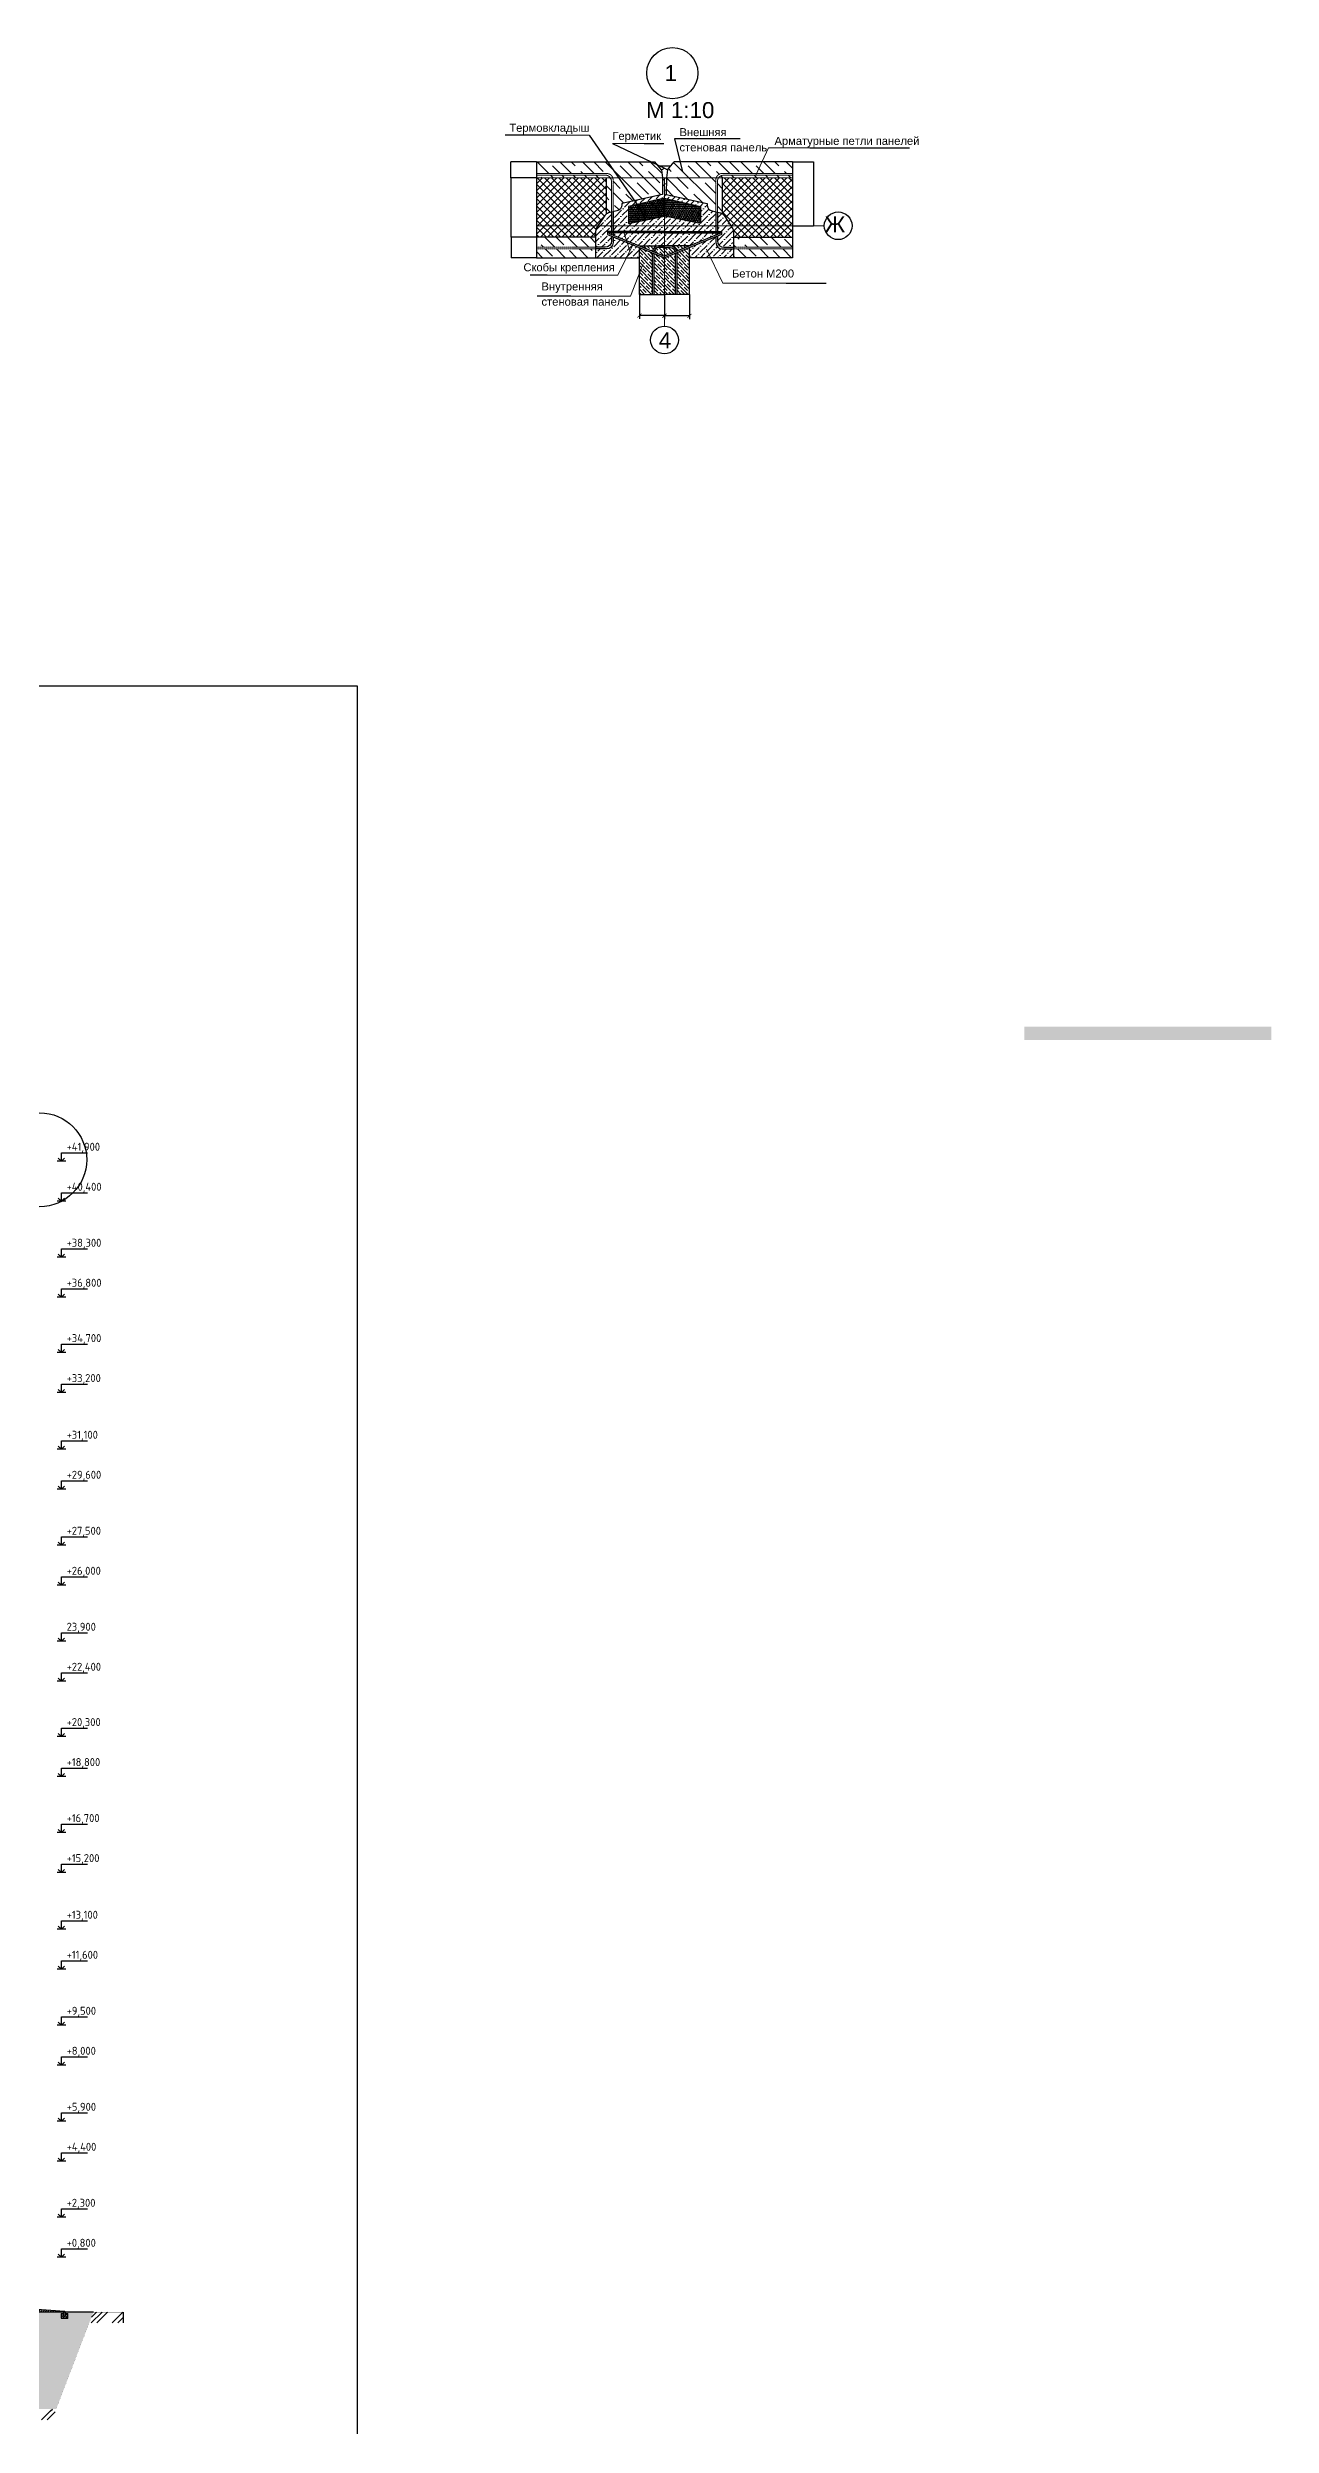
# Model space of a CAD drawing. Header units: millimetres. Extents: x -10163 to 1081624, y -5450 to 417560.
# Drawn here: x 395865 to 441746, y 50926 to 140093 of the extents above; entities that cross this region are included whole.
import ezdxf

# ---------------------------------------------------------------- set-up
doc = ezdxf.new("R2010")
doc.units = ezdxf.units.MM
doc.header["$PDMODE"] = 35
doc.linetypes.add('ACAD_ISO02W100', pattern=[15, 12, -3])
for name, color, linetype in [('0разрез', 7, 'Continuous'), ('0шибки', 220, 'Continuous'), ('Выноски', 130, 'Continuous'), ('заливка стен', 41, 'Continuous'), ('Кровля', 92, 'Continuous'), ('Стены', 40, 'Continuous'), ('Фундамент', 30, 'Continuous')]:
    doc.layers.add(name, color=color, linetype=linetype)
doc.layers.add('лінії', color=7, linetype='Continuous', lineweight=30)
doc.layers.add('позначки', color=7, linetype='Continuous', lineweight=9)
doc.layers.add('Штриховка', color=50, linetype='Continuous', transparency=0.6)
doc.styles.get("Standard").update_dxf_attribs({"font": 'arial.ttf'})
doc.styles.add('ГОСТ', font='GOST Common.ttf', dxfattribs={"height": 400})
doc.dimstyles.new('вузли', dxfattribs={"dimtxt": 20, "dimasz": 15, "dimexe": 1.25, "dimexo": 0.625, "dimgap": 10, "dimtad": 1, "dimdec": 0, "dimtxsty": 'Standard', "dimblk": 'ARCHTICK', "dimcen": 2.5, "dimadec": 0, "dimazin": 0, "dimtfac": 1, "dimtdec": 0, "dimtmove": 0, "dimatfit": 3, "dimldrblk": 'ARCHTICK', "dimfxl": 1.25, "dimarcsym": 0})
doc.dimstyles.new('Масштаб 1_100', dxfattribs={"dimtxt": 2.5, "dimasz": 150, "dimexe": 125, "dimexo": 1, "dimgap": 50, "dimtad": 1, "dimdec": 0, "dimrnd": 10, "dimzin": 9, "dimtxsty": 'Standard', "dimblk": 'ARCHTICK', "dimcen": 2.5, "dimadec": 0, "dimazin": 0, "dimtfac": 1, "dimtdec": 0, "dimtmove": 1, "dimatfit": 3, "dimfxl": 1, "dimarcsym": 0})
pattern_1 = [(135, (-291185.8, -594496.1), (-424.26407, -424.26407), []), (135, (-291185.8, -594073.1), (-424.26407, -424.26407), [600, -300])]
pattern_2 = [(45, (-291185.82, -618757.31), (80.822305, 296.348452), [381, -76.2, 0, -76.2])]

# ---------------------------------------------------------------- blocks, each defined once
blk = doc.blocks.new('размер')
at = {"layer": 'Выноски'}
for points in [[(168, 0), (-151, 0)], [(0, 0), (-114, 114)], [(0, 0), (0, 311), (980, 311)], [(0, 0), (114, 114)]]:
    blk.add_lwpolyline(points, dxfattribs=at)
blk = doc.blocks.new('_ArchTick')
at = {"color": 0, "linetype": 'ByBlock', "const_width": 0.15}
blk.add_lwpolyline([(-0.5, -0.5), (0.5, 0.5)], dxfattribs=at)
blk = doc.blocks.new('*D1029')
at = {"color": 0, "lineweight": -2, "transparency": 16777216}
for p, q in [((423792, 135810), (424576, 135810)), ((424575, 135810), (424575, 133410)), ((423800, 133410), (424576, 133410))]:
    blk.add_line(p, q, dxfattribs=at)
at = {"layer": 'Defpoints', "color": 0, "transparency": 16777216}
for p in [(423792, 135810), (423799, 133410), (424575, 133410)]:
    blk.add_point(p, dxfattribs=at)
at = {"color": 0, "lineweight": -2, "transparency": 16777216, "xscale": 15, "yscale": 15, "zscale": 15}
for p, rotation in [((424575, 135810), 90), ((424575, 133410), 270)]:
    blk.add_blockref('_ArchTick', p, dxfattribs=dict(at, rotation=rotation))
at = {"color": 0, "transparency": 16777216, "insert": (424554, 134610), "char_height": 20, "attachment_point": 5, "rotation": 90}
blk.add_mtext('2400', dxfattribs=at)
blk = doc.blocks.new('*D1030')
at = {"color": 0, "lineweight": -2, "transparency": 16777216}
for p, q in [((418054, 130834), (418054, 129920)), ((418992, 130835), (418992, 129920)), ((418992, 130045), (418054, 130045))]:
    blk.add_line(p, q, dxfattribs=at)
at = {"layer": 'Defpoints', "color": 0, "transparency": 16777216}
for p in [(418054, 130835), (418992, 130836), (418054, 130045)]:
    blk.add_point(p, dxfattribs=at)
at = {"color": 0, "lineweight": -2, "transparency": 16777216, "xscale": 150, "yscale": 150, "zscale": 150, "rotation": 180}
blk.add_blockref('_ArchTick', (418054, 130045), dxfattribs=at)
at = {"color": 0, "lineweight": -2, "transparency": 16777216, "xscale": 150, "yscale": 150, "zscale": 150}
blk.add_blockref('_ArchTick', (418992, 130045), dxfattribs=at)
at = {"color": 0, "transparency": 16777216, "insert": (418523, 130096), "char_height": 2.5, "attachment_point": 5}
blk.add_mtext('80', dxfattribs=at)
blk = doc.blocks.new('*D1031')
at = {"color": 0, "lineweight": -2, "transparency": 16777216}
for p, q in [((418992, 130827), (418992, 129905)), ((419929, 130835), (419929, 129905)), ((419929, 130030), (418992, 130030))]:
    blk.add_line(p, q, dxfattribs=at)
at = {"layer": 'Defpoints', "color": 0, "transparency": 16777216}
for p in [(418992, 130828), (419929, 130836), (418992, 130030)]:
    blk.add_point(p, dxfattribs=at)
at = {"color": 0, "lineweight": -2, "transparency": 16777216, "xscale": 150, "yscale": 150, "zscale": 150, "rotation": 180}
blk.add_blockref('_ArchTick', (418992, 130030), dxfattribs=at)
at = {"color": 0, "lineweight": -2, "transparency": 16777216, "xscale": 150, "yscale": 150, "zscale": 150}
blk.add_blockref('_ArchTick', (419929, 130030), dxfattribs=at)
at = {"color": 0, "transparency": 16777216, "insert": (419461, 130081), "char_height": 2.5, "attachment_point": 5}
blk.add_mtext('80', dxfattribs=at)
blk = doc.blocks.new('*D1032')
at = {"color": 0, "lineweight": -2, "transparency": 16777216}
for p, q in [((414191, 132977), (413246, 132977)), ((413247, 132977), (413247, 132210)), ((414191, 132210), (413246, 132210))]:
    blk.add_line(p, q, dxfattribs=at)
at = {"layer": 'Defpoints', "color": 0, "transparency": 16777216}
for p in [(414192, 132977), (413247, 132210), (414192, 132210)]:
    blk.add_point(p, dxfattribs=at)
at = {"color": 0, "lineweight": -2, "transparency": 16777216, "xscale": 15, "yscale": 15, "zscale": 15}
for p, rotation in [((413247, 132977), 90), ((413247, 132210), 270)]:
    blk.add_blockref('_ArchTick', p, dxfattribs=dict(at, rotation=rotation))
at = {"color": 0, "transparency": 16777216, "insert": (413227, 132593), "char_height": 20, "attachment_point": 5, "rotation": 90}
blk.add_mtext('80', dxfattribs=at)
blk = doc.blocks.new('*D1033')
at = {"color": 0, "lineweight": -2, "transparency": 16777216}
for p, q in [((414191, 135210), (413246, 135210)), ((413247, 132977), (413247, 135210)), ((414191, 132977), (413246, 132977))]:
    blk.add_line(p, q, dxfattribs=at)
at = {"layer": 'Defpoints', "color": 0, "transparency": 16777216}
for p in [(413247, 135210), (414192, 135210), (414192, 132977)]:
    blk.add_point(p, dxfattribs=at)
at = {"color": 0, "lineweight": -2, "transparency": 16777216, "xscale": 15, "yscale": 15, "zscale": 15}
for p, rotation in [((413247, 135210), 90), ((413247, 132977), 270)]:
    blk.add_blockref('_ArchTick', p, dxfattribs=dict(at, rotation=rotation))
at = {"color": 0, "transparency": 16777216, "insert": (413227, 134093), "char_height": 20, "attachment_point": 5, "rotation": 90}
blk.add_mtext('170', dxfattribs=at)
blk = doc.blocks.new('*D1034')
at = {"color": 0, "lineweight": -2, "transparency": 16777216}
for p, q in [((414191, 135810), (413231, 135810)), ((413232, 135210), (413232, 135810)), ((414191, 135210), (413231, 135210))]:
    blk.add_line(p, q, dxfattribs=at)
at = {"layer": 'Defpoints', "color": 0, "transparency": 16777216}
for p in [(413232, 135810), (414192, 135810), (414192, 135210)]:
    blk.add_point(p, dxfattribs=at)
at = {"color": 0, "lineweight": -2, "transparency": 16777216, "xscale": 15, "yscale": 15, "zscale": 15}
for p, rotation in [((413232, 135810), 90), ((413232, 135210), 270)]:
    blk.add_blockref('_ArchTick', p, dxfattribs=dict(at, rotation=rotation))
at = {"color": 0, "transparency": 16777216, "insert": (413212, 135510), "char_height": 20, "attachment_point": 5, "rotation": 90}
blk.add_mtext('600', dxfattribs=at)

msp = doc.modelspace()

# ---------------------------------------------------------------- hatches: boundary and pattern name
at = {"layer": '0разрез'}
h = msp.add_hatch(dxfattribs=at)
h.set_pattern_fill('AR-SAND', color=256, scale=5)
h.paths.add_polyline_path([(371220.241, 54043.622), (371548.875, 54143.622), (371633.309, 54143.622), (371633.309, 54944.158), (368684.871, 54944.158), (368684.871, 55173.121), (368442.879, 55173.121), (369940.35, 52333.121), (371994.558, 52333.121), (371994.558, 53743.622), (371220.241, 53743.622)])
h.paths.add_polyline_path([(371994.558, 52333.121), (369940.35, 52333.121), (370357.461, 51542.057), (371994.558, 51542.057)])
h.paths.add_polyline_path([(373794.558, 54143.622), (372120.241, 54143.622), (372420.241, 54043.622), (372420.241, 53743.622), (371994.558, 53743.622), (371994.558, 52333.121), (373794.558, 52333.121)])
h.paths.add_polyline_path([(373794.558, 52333.121), (371994.558, 52333.121), (371994.558, 51542.057), (373794.558, 51542.057)])
h.paths.add_polyline_path([(377394.558, 53743.622), (376836.641, 53743.622), (376836.641, 54143.622), (376794.558, 54143.622), (373794.558, 54143.622), (373794.558, 52333.121), (377394.558, 52333.121)])
h.paths.add_polyline_path([(377394.558, 52333.121), (373794.558, 52333.121), (373794.558, 51542.057), (377394.558, 51542.057)])
h.paths.add_polyline_path([(379794.558, 53743.622), (377394.558, 53743.622), (377394.558, 52333.121), (379794.558, 52333.121)])
h.paths.add_polyline_path([(379794.558, 52333.121), (377394.558, 52333.121), (377394.558, 51542.057), (379794.558, 51542.057)])
h.paths.add_polyline_path([(382794.558, 53743.622), (382416.625, 53743.622), (382416.625, 54143.622), (380415.333, 54143.622), (380415.333, 53743.622), (379794.558, 53743.622), (379794.558, 52333.121), (382794.558, 52333.121)])
h.paths.add_polyline_path([(382794.558, 52333.121), (379794.558, 52333.121), (379794.558, 51542.057), (382794.558, 51542.057)])
h.paths.add_polyline_path([(385194.558, 53743.622), (382794.558, 53743.622), (382794.558, 52333.121), (385194.558, 52333.121)])
h.paths.add_polyline_path([(385194.558, 52333.121), (382794.558, 52333.121), (382794.558, 51542.057), (385194.558, 51542.057)])
h.paths.add_polyline_path([(388194.558, 53743.622), (385194.558, 53743.622), (385194.558, 52333.121), (388194.558, 52333.121)])
h.paths.add_polyline_path([(388194.558, 52333.121), (385194.558, 52333.121), (385194.558, 51542.057), (388194.558, 51542.057)])
h.paths.add_polyline_path([(390594.558, 53743.622), (389994.558, 53743.622), (389994.558, 54043.622), (390323.191, 54143.622), (388659.434, 54143.622), (388659.434, 53743.622), (388194.558, 53743.622), (388194.558, 52333.121), (390594.558, 52333.121)])
h.paths.add_polyline_path([(390594.558, 52333.121), (388194.558, 52333.121), (388194.558, 51542.057), (390594.558, 51542.057)])
h.paths.add_polyline_path([(393594.558, 53743.622), (392994.558, 53743.622), (392994.558, 54043.622), (393323.191, 54143.622), (390894.558, 54143.622), (391194.558, 54043.622), (391194.558, 53743.622), (390594.558, 53743.622), (390594.558, 52333.121), (393594.558, 52333.121)])
h.paths.add_polyline_path([(393594.558, 52333.121), (390594.558, 52333.121), (390594.558, 51542.057), (393594.558, 51542.057)])
h.paths.add_polyline_path([(395099.657, 54143.623), (393894.558, 54143.622), (394194.558, 54043.622), (394194.558, 53743.622), (393594.558, 53743.622), (393594.558, 52333.121), (395099.657, 52333.121)])
h.paths.add_polyline_path([(395099.657, 52333.121), (393594.558, 52333.121), (393594.558, 51542.057), (395099.657, 51542.057)])
h.paths.add_polyline_path([(396493.696, 52333.121), (395099.657, 52333.121), (395099.657, 51542.057), (396190.734, 51542.057)])
h.paths.add_polyline_path([(397581.36, 55173.121), (395299.657, 55173.121), (395299.657, 54143.623), (395099.657, 54143.623), (395099.657, 52333.121), (396493.696, 52333.121)])
at = {"layer": 'Кровля'}
h = msp.add_hatch(dxfattribs=at)
h.set_pattern_fill('GRAVEL', color=256)
h.paths.add_polyline_path([(439292.017, 103374.953), (432479.278, 103374.953), (432479.278, 102874.026), (439292.017, 102874.026)])
h.paths.add_polyline_path([(441745.678, 103374.953), (439292.017, 103374.953), (439292.017, 102874.026), (441745.678, 102874.026)])
h = msp.add_hatch(dxfattribs=at)
h.set_pattern_fill('GRAVEL', color=256)
h.paths.add_polyline_path([(439292.017, 103374.953), (432479.278, 103374.953), (432479.278, 102874.026), (439292.017, 102874.026)])
h.paths.add_polyline_path([(441745.678, 103374.953), (439292.017, 103374.953), (439292.017, 102874.026), (441745.678, 102874.026)])
at = {"layer": 'лінії', "lineweight": 20}
h = msp.add_hatch(dxfattribs=at)
h.set_pattern_fill('JIS_STN_1E,_O', color=256, scale=600, angle=90)
h.set_pattern_definition(pattern_1)
h.paths.add_polyline_path([(418631.85, 135809.541), (414191.85, 135809.541), (414191.85, 135370.222), (416826.263, 135370.222, -0.318665212), (417052.776, 135209.541), (418915.925, 135209.541), (418876.626, 135508.041)])
h.paths.add_polyline_path([(418915.925, 135209.541), (417052.776, 135209.541, -0.084407009), (417066.263, 135130.222), (417066.263, 134919.363), (417066.263, 133932.842), (417207.584, 133967.431, 0.343183198), (417390.518, 134198.533), (417390.859, 134239.152), (418922.481, 134581.946)])
h.paths.add_polyline_path([(417006.263, 134894.957), (417006.263, 135070.222, 0.156083894), (416961.686, 135209.541), (416813.936, 135209.541), (416813.936, 133853.882, -0.094111386), (416895.423, 133891.027), (417006.263, 133918.156)])
h.paths.add_polyline_path([(416766.263, 135310.222), (414191.85, 135310.222), (414191.85, 135209.541), (416961.686, 135209.541, 0.242454485)], flags=17)
h.paths.add_polyline_path([(416410.1, 132977.25), (414191.85, 132977.25), (414191.85, 132601.948), (416410.1, 132601.948)])
h.paths.add_polyline_path([(416410.1, 132541.948), (414191.85, 132541.948), (414191.85, 132209.541), (416410.1, 132209.541)])
h = msp.add_hatch(dxfattribs=at)
h.set_pattern_fill('JIS_STN_1E,_O', color=256, scale=600, angle=90)
h.set_pattern_definition(pattern_1)
h.paths.add_polyline_path([(419351.85, 135809.541), (423791.85, 135809.541), (423791.85, 135370.222), (421157.438, 135370.222, 0.318665212), (420930.925, 135209.541), (419067.776, 135209.541), (419107.075, 135508.041)])
h.paths.add_polyline_path([(419067.776, 135209.541), (420930.925, 135209.541, 0.084407009), (420917.438, 135130.222), (420917.438, 134919.363), (420917.438, 133932.842), (420776.117, 133967.431, -0.343183198), (420593.183, 134198.533), (420592.842, 134239.152), (419061.22, 134581.946)])
h.paths.add_polyline_path([(420977.438, 134894.957), (420977.438, 135070.222, -0.156083894), (421022.015, 135209.541), (421169.765, 135209.541), (421169.765, 133853.882, 0.094111386), (421088.278, 133891.027), (420977.438, 133918.156)])
h.paths.add_polyline_path([(421217.438, 135310.222), (423791.85, 135310.222), (423791.85, 135209.541), (421022.015, 135209.541, -0.242454485)], flags=17)
h.paths.add_polyline_path([(421573.601, 132977.25), (423791.85, 132977.25), (423791.85, 132601.948), (421573.601, 132601.948)])
h.paths.add_polyline_path([(421573.601, 132541.948), (423791.85, 132541.948), (423791.85, 132209.541), (421573.601, 132209.541)])
h = msp.add_hatch(dxfattribs=at)
h.set_pattern_fill('ANSI36,_O', color=256, scale=48)
h.set_pattern_definition(pattern_2)
h.paths.add_polyline_path([(418991.85, 133769.302), (417641.115, 133490.607), (417641.115, 134131.241), (418991.85, 134443.734), (418991.85, 135209.541), (418915.925, 135209.541), (418922.481, 134581.946), (417390.859, 134239.152), (417390.518, 134198.533, -0.343183198), (417207.584, 133967.431), (417066.263, 133932.842), (417066.263, 133903.471), (417066.263, 133199.541), (418991.85, 133199.541)])
h.paths.add_polyline_path([(417006.263, 133918.156), (416895.423, 133891.027, 0.18990475), (416751.74, 133789.45), (416449.359, 133327.998, 0.146044847), (416410.1, 133196.457), (416410.1, 132601.948), (416766.263, 132601.948, 0.414213562), (417006.263, 132841.948), (417006.263, 133017.213), (416853.035, 133079.541), (416853.035, 133199.541), (417006.263, 133199.541)])
h.paths.add_polyline_path([(418991.85, 133139.541), (417066.263, 133139.541), (417066.263, 133057.581), (418052.881, 132656.257), (418991.85, 132656.257)])
h.paths.add_polyline_path([(418052.937, 132591.46), (417066.263, 132992.807), (417066.263, 132781.948, -0.414213562), (416826.263, 132541.948), (416410.1, 132541.948), (416410.1, 132209.541), (418053.268, 132209.541)])
h = msp.add_hatch(dxfattribs=at)
h.set_pattern_fill('ANSI36,_O', color=256, scale=48)
h.set_pattern_definition(pattern_2)
h.paths.add_polyline_path([(418991.85, 133769.302), (420342.586, 133490.607), (420342.586, 134131.241), (418991.85, 134443.734), (418991.85, 135209.541), (419067.776, 135209.541), (419061.22, 134581.946), (420592.842, 134239.152), (420593.183, 134198.533, 0.343183198), (420776.117, 133967.431), (420917.438, 133932.842), (420917.438, 133903.471), (420917.438, 133199.541), (418991.85, 133199.541)])
h.paths.add_polyline_path([(420977.438, 133918.156), (421088.278, 133891.027, -0.18990475), (421231.961, 133789.45), (421534.342, 133327.998, -0.146044847), (421573.601, 133196.457), (421573.601, 132601.948), (421217.438, 132601.948, -0.414213562), (420977.438, 132841.948), (420977.438, 133017.213), (421130.666, 133079.541), (421130.666, 133199.541), (420977.438, 133199.541)])
h.paths.add_polyline_path([(418991.85, 133139.541), (420917.438, 133139.541), (420917.438, 133057.581), (419930.82, 132656.257), (418991.85, 132656.257)])
h.paths.add_polyline_path([(419930.764, 132591.46), (420917.438, 132992.807), (420917.438, 132781.948, 0.414213562), (421157.438, 132541.948), (421573.601, 132541.948), (421573.601, 132209.541), (419930.433, 132209.541)])
at = {"layer": 'лінії', "lineweight": 13}
h = msp.add_hatch(dxfattribs=at)
h.set_pattern_fill('NET3,_O', color=256, scale=24)
h.set_pattern_definition([(0, (-291185.82, -618757.31), (0, 76.2), []), (60, (-291185.82, -618757.31), (-65.991136, 38.1), []), (120, (-291185.82, -618757.31), (-65.991136, -38.1), [])])
h.paths.add_polyline_path([(418991.85, 134443.734), (417641.115, 134131.241), (417641.115, 133490.607), (418991.85, 133769.302)])
h = msp.add_hatch(dxfattribs=at)
h.set_pattern_fill('NET3,_O', color=256, scale=24)
h.set_pattern_definition([(0, (-291185.82, -594496.11), (0, 76.2), []), (60, (-291185.82, -594496.11), (-65.991136, 38.1), []), (120, (-291185.82, -594496.11), (-65.991136, -38.1), [])])
h.paths.add_polyline_path([(418991.85, 134443.734), (418991.85, 133769.302), (420342.586, 133490.607), (420342.586, 134131.241)])
at = {"layer": 'лінії', "lineweight": 20}
h = msp.add_hatch(dxfattribs=at)
h.set_pattern_fill('JIS_STN_1E,_O', color=256, scale=180, angle=90)
h.set_pattern_definition([(135, (0, 0), (-127.27922, -127.27922), []), (135, (8e-15, 126.9), (-127.27922, -127.27922), [180, -90])])
h.paths.add_polyline_path([(418991.85, 132596.257), (418773.669, 132596.257, 0.382622568), (418594.738, 132435.847), (418991.85, 132274.315)])
h.paths.add_polyline_path([(418773.669, 132656.257), (418052.881, 132656.257), (418537.528, 132459.119, -0.362549584)])
h.paths.add_polyline_path([(418991.85, 130835.769), (418991.85, 132209.541), (418593.669, 132371.508), (418593.669, 130835.769)])
h.paths.add_polyline_path([(418054.458, 130835.769), (418533.669, 130835.769), (418533.669, 132395.914), (418052.937, 132591.46)])
h = msp.add_hatch(dxfattribs=at)
h.set_pattern_fill('JIS_STN_1E,_O', color=256, scale=180, angle=90)
h.set_pattern_definition([(135, (-291185.82, -618757.31), (-127.27922, -127.27922), []), (135, (-291185.82, -618630.41), (-127.27922, -127.27922), [180, -90])])
h.paths.add_polyline_path([(418991.85, 132209.541), (419390.032, 132371.508), (419390.032, 130835.769), (418991.85, 130835.769)])
h.paths.add_polyline_path([(418991.85, 132596.257), (419210.032, 132596.257, -0.382622568), (419388.962, 132435.847), (418991.85, 132274.315)])
h.paths.add_polyline_path([(419450.032, 132395.914), (419930.764, 132591.46), (419929.243, 130835.769), (419450.032, 130835.769)])
h.paths.add_polyline_path([(419210.032, 132656.257), (419930.82, 132656.257), (419446.173, 132459.119, 0.362549584)])
at = {"layer": 'позначки'}
h = msp.add_hatch(dxfattribs=at)
h.set_pattern_fill('ANSI37', color=256, scale=60, style=0)
h.set_pattern_definition([(45, (354645.82, -252430.61), (-134.70384, 134.70384), []), (135, (354645.82, -252430.61), (-134.70384, -134.70384), [])])
h.paths.add_polyline_path([(416813.936, 135209.541), (414191.85, 135209.541), (414191.85, 133409.541), (416502.793, 133409.541), (416751.74, 133789.45, -0.094111386), (416813.936, 133853.882)])
h.paths.add_polyline_path([(416449.359, 133327.998), (416502.793, 133409.541), (414191.85, 133409.541), (414191.85, 133169.541), (414191.85, 132977.25), (416410.1, 132977.25), (416410.1, 133196.457, -0.146044847)])
h.paths.add_polyline_path([(423791.85, 135209.541), (421169.765, 135209.541), (421169.765, 133853.882, -0.094111386), (421231.961, 133789.45), (421480.908, 133409.541), (423791.85, 133409.541)])
h.paths.add_polyline_path([(423791.85, 133409.541), (421480.908, 133409.541), (421534.342, 133327.998, -0.146044847), (421573.601, 133196.457), (421573.601, 132977.25), (423791.85, 132977.25), (423791.85, 133169.541)])
at = {"layer": 'Стены', "lineweight": -3, "transparency": 33554687}
h = msp.add_hatch(dxfattribs=at)
h.set_pattern_fill('ANSI31', color=256, scale=20)
h.set_pattern_definition([(45, (-627193.466, -1556892.3), (-44.9012806, 44.9012806), [])])
h.paths.add_polyline_path([(396626.627, 55121.789), (396536.627, 55121.789), (396536.627, 55024.64), (396464.627, 55024.64), (396464.627, 55121.789), (396374.627, 55121.789), (396374.627, 54941.789), (396626.627, 54941.789)])
h.paths.add_polyline_path([(395299.657, 55276.355), (395299.657, 55204.531), (396464.627, 55173.121), (396464.627, 55213.712)])
at = {"layer": 'Фундамент', "ltscale": 10}
h = msp.add_hatch(dxfattribs=at)
h.set_pattern_fill('GOST_GROUND', color=256, scale=70)
h.paths.add_polyline_path([(368442.879, 55173.121), (367441.197, 55173.121), (367441.197, 54773.121), (368201.592, 54773.121), (369488.151, 52333.121), (369940.35, 52333.121)])
h.paths.add_polyline_path([(369940.35, 52333.121), (369488.151, 52333.121), (370116.174, 51142.057), (371994.558, 51142.057), (371994.558, 51542.057), (370357.461, 51542.057)])
h.paths.add_polyline_path([(396490.726, 52325.366), (396493.696, 52333.121), (396190.734, 51542.057), (371994.558, 51542.057), (371994.558, 51142.057), (396034.572, 51134.302)])
h.paths.add_polyline_path([(397428.168, 54773.121), (398709.477, 54773.121), (398709.477, 55173.121), (397581.36, 55173.121), (396493.696, 52333.121)])

# ---------------------------------------------------------------- linework, layer by layer
for p, q in [((415069.252, 136802.14), (413013.709, 136802.14)), ((416165.567, 136802.14), (418262.593, 133769.302)), ((417039.611, 136500.836), (418991.85, 135566.168)), ((418233.6, 136500.836), (418971.285, 136500.836)), ((421824.539, 136664.022), (419368.194, 136664.022)), ((419368.194, 136664.022), (419661.884, 135436.877)), ((424435.442, 136327.587), (428179.025, 136327.587)), ((414599.73, 131556.93), (413955.069, 131556.93)), ((423558.001, 131257.148), (425054.204, 131257.148)), ((415485.012, 130772.035), (414221.871, 130772.035))]:
    msp.add_line(p, q)
msp.add_circle((419288.089, 139132.923), 960)
at = {"layer": '0разрез'}
for p, q in [((397581.36, 55173.121), (395299.657, 55173.121)), ((396374.627, 55124.517), (396464.627, 55124.517)), ((396464.627, 55024.64), (396536.627, 55024.64))]:
    msp.add_line(p, q, dxfattribs=at)
at = {"layer": '0шибки'}
msp.add_circle((395570.241, 98386.891), 1760.525, dxfattribs=at)
at = {"layer": 'заливка стен'}
msp.add_lwpolyline([(350980, 44700), (407480.239, 44700), (407480.239, 116142.706), (350980, 116142.706)], close=True, dxfattribs=at)
at = {"layer": 'лінії'}
for p, q in [((414191.85, 135809.541), (414191.85, 135209.541)), ((418876.626, 135508.041), (418631.85, 135809.541)), ((419107.075, 135508.041), (419351.85, 135809.541)), ((423791.85, 135809.541), (423791.85, 135209.541)), ((414191.85, 135209.541), (414191.85, 133169.541)), ((423791.85, 135209.541), (423791.85, 133169.541)), ((418991.85, 134443.734), (417641.115, 134131.241)), ((417641.115, 134131.241), (417641.115, 133490.607)), ((417641.115, 133490.607), (418991.85, 133769.302)), ((418991.85, 133769.302), (418991.85, 134443.734)), ((418991.85, 134443.734), (420342.586, 134131.241)), ((418991.85, 133769.302), (418991.85, 134443.734)), ((420342.586, 133490.607), (418991.85, 133769.302)), ((420342.586, 134131.241), (420342.586, 133490.607)), ((414191.85, 133169.541), (414191.85, 132209.541)), ((416410.1, 132977.25), (414191.85, 132977.25)), ((421573.601, 132977.25), (423791.85, 132977.25)), ((423791.85, 133169.541), (423791.85, 132209.541)), ((414191.85, 132209.541), (418053.268, 132209.541)), ((418052.881, 132656.257), (418991.85, 132656.257)), ((418054.458, 130835.769), (418052.937, 132591.46)), ((419930.82, 132656.257), (418991.85, 132656.257)), ((419929.243, 130835.769), (419930.764, 132591.46)), ((423791.85, 132209.541), (419930.433, 132209.541)), ((418054.458, 130835.769), (418991.85, 130835.769)), ((419929.243, 130835.769), (418991.85, 130835.769))]:
    msp.add_line(p, q, dxfattribs=at)
at = {"layer": 'лінії', "lineweight": 20}
for p in [(414191.85, 135209.541), (423791.85, 135209.541)]:
    msp.add_line(p, (418991.85, 135209.541), dxfattribs=at)
at = {"layer": 'лінії', "linetype": 'ACAD_ISO02W100', "lineweight": 20}
for p, q in [((416410.1, 132601.948), (414191.85, 132601.948)), ((416410.1, 132541.948), (414191.85, 132541.948)), ((421573.601, 132601.948), (423791.85, 132601.948)), ((421573.601, 132541.948), (423791.85, 132541.948))]:
    msp.add_line(p, q, dxfattribs=at)
at = {"layer": 'лінії'}
for points in [[(414191.85, 135809.541), (418631.85, 135809.541)], [(418754.238, 135658.791), (418991.85, 135658.791), (419229.463, 135658.791)], [(418876.626, 135508.041), (418991.85, 135566.168), (419107.075, 135508.041)], [(423791.85, 135809.541), (419351.85, 135809.541)], [(416813.936, 133853.882), (416813.936, 135209.541)], [(421169.765, 133853.882), (421169.765, 135209.541)], [(417006.263, 133918.156), (417006.263, 133199.541)], [(417066.263, 133932.842), (417066.263, 133199.541)], [(420917.438, 133932.842), (420917.438, 133199.541)], [(420977.438, 133918.156), (420977.438, 133199.541)], [(418991.85, 133139.541), (418991.85, 133199.541), (416853.035, 133199.541), (416853.035, 133079.541), (418991.85, 132209.541)], [(416913.035, 133139.541), (416853.035, 133139.541)], [(418991.85, 133139.541), (416913.035, 133139.541), (416913.035, 133119.909), (418991.85, 132274.315)], [(417006.263, 133139.541), (417006.263, 133081.987)], [(417066.263, 133139.541), (417066.263, 133057.581)], [(418991.85, 133139.541), (418991.85, 133199.541), (421130.666, 133199.541), (421130.666, 133079.541), (418991.85, 132209.541)], [(418991.85, 133139.541), (421070.666, 133139.541), (421070.666, 133119.909), (418991.85, 132274.315)], [(420917.438, 133139.541), (420917.438, 133057.581)], [(420977.438, 133139.541), (420977.438, 133081.987)], [(421070.666, 133139.541), (421130.666, 133139.541)], [(418533.669, 132395.914), (418533.669, 130836.184)], [(418593.669, 132371.508), (418593.669, 130836.184)], [(419390.032, 132371.508), (419390.032, 130836.184)], [(419450.032, 132395.914), (419450.032, 130836.184)]]:
    msp.add_lwpolyline(points, dxfattribs=at)
at = {"layer": 'лінії', "linetype": 'ACAD_ISO02W100', "lineweight": 20}
for points in [[(417066.263, 134919.363), (417066.263, 135130.222, 0.414213562), (416826.263, 135370.222), (414191.85, 135370.222)], [(417006.263, 134894.957), (417006.263, 135070.222, 0.414213562), (416766.263, 135310.222), (414191.85, 135310.222)], [(420917.438, 134919.363), (420917.438, 135130.222, -0.414213562), (421157.438, 135370.222), (423791.85, 135370.222)], [(420977.438, 134894.957), (420977.438, 135070.222, -0.414213562), (421217.438, 135310.222), (423791.85, 135310.222)]]:
    msp.add_lwpolyline(points, format="xyb", dxfattribs=at)
at = {"layer": 'лінії'}
for points in [[(418876.626, 135508.041), (418915.925, 135209.541), (418922.481, 134581.946), (417390.859, 134239.152), (417390.518, 134198.533, -0.343183198), (417207.584, 133967.431), (416895.423, 133891.027, 0.18990475), (416751.74, 133789.45), (416449.359, 133327.998, 0.146044847), (416410.1, 133196.457), (416410.1, 132209.541)], [(419107.075, 135508.041), (419067.776, 135209.541), (419061.22, 134581.946), (420592.842, 134239.152), (420593.183, 134198.533, 0.343183198), (420776.117, 133967.431), (421088.278, 133891.027, -0.18990475), (421231.961, 133789.45), (421534.342, 133327.998, -0.146044847), (421573.601, 133196.457), (421573.601, 132209.541)], [(417006.263, 133017.213), (417006.263, 132841.948, -0.414213562), (416766.263, 132601.948), (416410.1, 132601.948)], [(417066.263, 132992.807), (417066.263, 132781.948, -0.414213562), (416826.263, 132541.948), (416410.1, 132541.948)], [(420917.438, 132992.807), (420917.438, 132781.948, 0.414213562), (421157.438, 132541.948), (421573.601, 132541.948)], [(420977.438, 133017.213), (420977.438, 132841.948, 0.414213562), (421217.438, 132601.948), (421573.601, 132601.948)], [(418991.85, 132656.257), (418773.669, 132656.257, 0.362549584), (418537.528, 132459.119)], [(418991.85, 132596.257), (418773.669, 132596.257, 0.382622568), (418594.738, 132435.847)], [(418991.85, 132656.257), (419210.032, 132656.257, -0.362549584), (419446.173, 132459.119)], [(418991.85, 132596.257), (419210.032, 132596.257, -0.382622568), (419388.962, 132435.847)]]:
    msp.add_lwpolyline(points, format="xyb", dxfattribs=at)
at = {"layer": 'лінії', "linetype": 'ACAD_ISO02W100', "lineweight": 20}
for points in [[(417006.263, 133918.156), (417006.263, 134894.957)], [(417066.263, 133903.471), (417066.263, 134919.363)], [(420917.438, 133903.471), (420917.438, 134919.363)], [(420977.438, 133918.156), (420977.438, 134894.957)]]:
    msp.add_lwpolyline(points, dxfattribs=at)
at = {"layer": 'лінії'}
for centre in [(425504.261, 133409.541), (418991.85, 129124.792)]:
    msp.add_circle(centre, 519.892, dxfattribs=at)
at = {"layer": 'позначки'}
for p, q in [((416165.567, 136802.14), (415069.252, 136802.14)), ((417039.611, 136500.836), (418233.6, 136500.836)), ((422416.903, 135310.222), (422895.748, 136327.587)), ((422895.748, 136327.587), (424435.442, 136327.587)), ((418991.85, 135209.541), (418991.85, 129644.684)), ((414191.85, 133409.541), (424984.369, 133409.541)), ((417473.709, 133171.271), (417690.841, 132454.009)), ((417822.999, 132718.593), (417242.758, 131556.93)), ((420567.957, 132535.732), (421173.535, 131257.148)), ((417242.758, 131556.93), (414599.73, 131556.93)), ((418183.566, 131960.974), (417720.667, 130772.035)), ((421173.535, 131257.148), (423558.001, 131257.148)), ((417720.667, 130772.035), (415485.012, 130772.035))]:
    msp.add_line(p, q, dxfattribs=at)
at = {"layer": 'Стены', "lineweight": -3}
for p, q in [((395299.657, 55293.441), (396495.642, 55211.543)), ((395299.657, 55204.531), (396464.627, 55173.121)), ((396374.627, 55124.517), (396374.627, 54944.517)), ((396374.627, 54944.517), (396626.627, 54944.517)), ((396464.627, 55213.712), (396464.627, 55024.64)), ((396536.627, 55170.557), (396495.642, 55211.543)), ((396536.627, 55024.64), (396536.627, 55170.557)), ((396536.627, 55124.517), (396626.627, 55124.517)), ((396626.627, 54944.517), (396626.627, 55124.517))]:
    msp.add_line(p, q, dxfattribs=at)
at = {"layer": 'Фундамент', "ltscale": 10}
msp.add_line((398709.477, 54773.121), (398709.477, 55173.121), dxfattribs=at)
msp.add_lwpolyline([(367121.02, 55173.121, 10, 10, 0), (368442.879, 55173.121, 1, 1, 0), (370357.461, 51542.057, 1, 1, 0), (396190.734, 51542.057, 1, 1, 0), (397581.36, 55173.121, 10, 10, 0), (398709.477, 55173.121, 0, 0, 0)], format="xyseb", dxfattribs=at)
at = {"layer": 'Штриховка'}
msp.add_line((418991.85, 130035.631), (418991.85, 130043.131), dxfattribs=at)

# ---------------------------------------------------------------- block references
at = {"layer": 'Выноски'}
for p in [(396381.494, 98333.121), (396381.494, 96833.121), (396381.494, 94733.121), (396381.494, 93233.121), (396381.494, 91158.121), (396381.494, 89658.121), (396381.494, 87533.121), (396381.494, 86033.121), (396381.494, 83933.121), (396381.494, 82433.121), (396381.494, 80333.121), (396381.494, 78833.121), (396381.494, 76758.121), (396381.494, 75258.121), (396381.494, 73158.121), (396381.494, 71658.121), (396381.494, 69533.121), (396381.494, 68033.121), (396381.494, 65933.121), (396381.494, 64433.121), (396381.494, 62333.121), (396381.494, 60833.121), (396381.494, 58733.121), (396381.494, 57233.121)]:
    msp.add_blockref('размер', p, dxfattribs=at)

# ---------------------------------------------------------------- texts
for s, height, p in [('1', 600, (418994.399, 138839.47)), ('М 1:10', 600, (418300.207, 137448.611)), ('Термовкладыш', 300, (413175.228, 136935.527)), ('Герметик', 300, (417039.611, 136628.283)), ('стеновая панель', 300, (419555.086, 136200.732)), ('Внешняя', 300, (419555.086, 136770.732)), ('Арматурные петли панелей', 300, (423115.466, 136443.936)), ('Скобы крепления', 300, (413704.886, 131702.754)), ('Внутренняя', 300, (414381.959, 130985.295)), ('Бетон М200', 300, (421520.392, 131470.415)), ('стеновая панель', 300, (414381.959, 130415.295))]:
    msp.add_text(s, height=height).set_placement(p)
at = {"layer": 'Выноски', "char_height": 300, "attachment_point": 1, "style": 'ГОСТ'}
for s, width, insert in [('+41,900', 1172.88776, (396578.984, 99025.164)), ('+40,400', 1172.88776, (396578.984, 97525.164)), ('+38,300', 1172.88776, (396578.984, 95425.164)), ('+36,800', 1172.88776, (396578.984, 93925.164)), ('+34,700', 1172.88776, (396578.984, 91850.164)), ('+33,200', 1172.88776, (396578.984, 90350.164)), ('+31,100', 1172.88776, (396578.984, 88225.164)), ('+29,600', 1172.88776, (396578.984, 86725.164)), ('+27,500', 1172.88776, (396578.984, 84625.164)), ('+26,000', 1172.88776, (396578.984, 83125.164)), ('23,900', 1172.88776, (396578.984, 81025.164)), ('+22,400', 1172.88776, (396578.984, 79525.164)), ('+20,300', 1172.88776, (396578.984, 77450.164)), ('+18,800', 1172.88776, (396578.984, 75950.164)), ('+16,700', 1172.88776, (396578.984, 73850.164)), ('+15,200', 1172.88776, (396578.984, 72350.164)), ('+13,100', 1172.88776, (396578.984, 70225.164)), ('+11,600', 1172.88776, (396578.984, 68725.164)), ('+9,500', 1172.88776, (396578.984, 66625.164)), ('+8,000', 1172.88776, (396578.984, 65125.164)), ('+5,900', 1172.88776, (396578.984, 63025.164)), ('+4,400', 1346.44774, (396578.984, 61525.164)), ('+2,300', 1172.88776, (396578.984, 59425.164)), ('+0,800', 1172.88776, (396578.984, 57925.164))]:
    msp.add_mtext_dynamic_manual_height_columns(s, width=width, gutter_width=2000, heights=[0], dxfattribs=dict(at, insert=insert))
at = {"layer": 'позначки'}
for s, p in [('Ж', (424995.782, 133160.87)), ('4', (418778.978, 128818.692))]:
    msp.add_text(s, height=600, dxfattribs=at).set_placement(p)

# ---------------------------------------------------------------- dimensions: what is measured, and where the dimension line sits
for base, p1, p2, picture, middle in [((413231.949, 135809.541), (414191.85, 135209.541), (414191.85, 135809.541), '*D1034', (413211.738, 135509.541)), ((424574.593, 133409.541), (423791.85, 135809.541), (423799.35, 133409.541), '*D1029', (424554.381, 134609.541))]:
    dim = msp.add_linear_dim(base=base, p1=p1, p2=p2, angle=90, dimstyle='вузли')
    dim.commit()
    dim.dimension.update_dxf_attribs({"geometry": picture, "text_midpoint": middle})
for base, p2, text, picture, middle in [((413246.949, 135209.541), (414191.85, 135209.541), '170', '*D1033', (413226.738, 134093.395)), ((413246.949, 132209.541), (414191.85, 132209.541), '80', '*D1032', (413226.738, 132593.395))]:
    dim = msp.add_linear_dim(base=base, p1=(414191.85, 132977.25), p2=p2, angle=90, text=text, dimstyle='вузли')
    dim.commit()
    dim.dimension.update_dxf_attribs({"geometry": picture, "text_midpoint": middle})
for base, p1, p2, picture, middle in [((418054.458, 130045.023), (418991.85, 130835.769), (418054.458, 130834.957), '*D1030', (418523.154, 130096.3)), ((418991.85, 130030.023), (419929.243, 130835.769), (418991.85, 130828.269), '*D1031', (419460.547, 130081.3))]:
    dim = msp.add_linear_dim(base=base, p1=p1, p2=p2, text='80', dimstyle='Масштаб 1_100')
    dim.commit()
    dim.dimension.update_dxf_attribs({"geometry": picture, "text_midpoint": middle})

doc.saveas('drawing.dxf')
